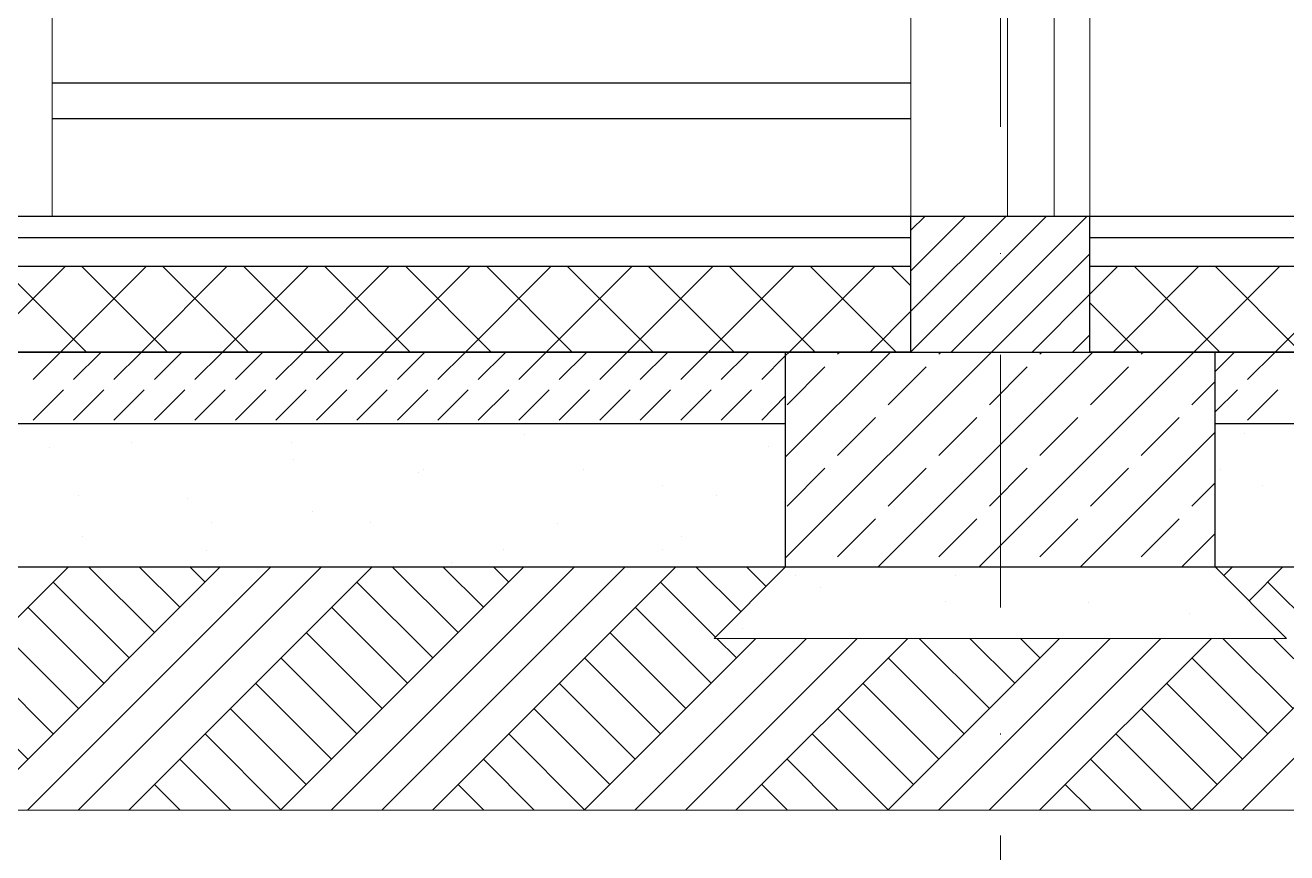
# Model space of a CAD drawing. Header units: millimetres. Extents: x 4647 to 73915, y -13612 to -8141.
# Drawn here: x 22770.4 to 22946.7, y -11422.5 to -11306.9 of the extents above; entities that cross this region are included whole.
import ezdxf
from ezdxf.enums import TextEntityAlignment as Align

# ---------------------------------------------------------------- set-up
doc = ezdxf.new("R2010")
doc.units = ezdxf.units.MM
doc.linetypes.add('Kropki i Kreski', pattern=[67.027776, 35.277777, -17.638888, 0, -14.111111])
doc.layers.add('a_wymiary', color=250, linetype='Continuous', lineweight=9)
doc.layers.add('Konstrukcja - Siatka mod_Nr_Pióra__1', color=7, linetype='Continuous', lineweight=5)
for name, color, linetype in [('Drzwi ArchiCAD', 7, 'Continuous'), ('Konstrukcja - Siatka mod', 7, 'Continuous'), ('Konstrukcja - Ściany zew', 7, 'Continuous'), ('Structural - Combined', 7, 'Continuous'), ('Sytuacja - Teren', 7, 'Continuous'), ('WIDOK', 7, 'Continuous')]:
    doc.layers.add(name, color=color, linetype=linetype)
doc.layers.add('Konstrukcja - Siatka mod_Nr_Pióra__4', color=7, linetype='Continuous', lineweight=5, true_color=0x029e21)
doc.styles.add('GENERATED_STYLE_1', font='arialbd.ttf')

# ---------------------------------------------------------------- blocks, each defined once
blk = doc.blocks.new('Standardowy znacznik siatki_5')
at = {"layer": 'Konstrukcja - Siatka mod_Nr_Pióra__4', "linetype": 'Kropki i Kreski'}
blk.add_line((1, 0), (1660.6, 0), dxfattribs=at)
at = {"layer": 'Konstrukcja - Siatka mod_Nr_Pióra__1', "style": 'GENERATED_STYLE_1'}
blk.add_attdef('AC_MarkerText_1', text='', height=18, rotation=90, dxfattribs=at).set_placement((-6.71, -6.83), align=Align.BOTTOM_LEFT)

msp = doc.modelspace()

# ---------------------------------------------------------------- linework, layer by layer
at = {"layer": 'a_wymiary'}
for p, q in [((22774.14, -11333.57), (22774.14, -11106.57)), ((22894.14, -11128.57), (22894.14, -11333.57)), ((22907.64, -11333.57), (22907.64, -11133.57)), ((22914.14, -11333.57), (22914.14, -11133.57)), ((22907.64, -11233.57), (22907.64, -11333.57)), ((22774.14, -11301.43), (22774.14, -11315)), ((22894.14, -11315), (22894.14, -11301.43)), ((22774.14, -11315), (22894.14, -11315)), ((22894.14, -11315), (22774.14, -11315)), ((22774.14, -11315), (22774.14, -11320)), ((22894.14, -11320), (22894.14, -11315)), ((22894.14, -11320), (22774.14, -11320)), ((22774.14, -11320), (22774.14, -11333.57)), ((22774.14, -11320), (22894.14, -11320)), ((22894.14, -11333.57), (22894.14, -11320)), ((22762.14, -11333.57), (22774.14, -11333.57)), ((22774.14, -11333.57), (22894.14, -11333.57)), ((22894.14, -11333.57), (22907.64, -11333.57)), ((22907.64, -11333.57), (22914.14, -11333.57))]:
    msp.add_line(p, q, dxfattribs=at)
at = {"layer": 'Drzwi ArchiCAD', "color": 30, "lineweight": 20}
for p, q in [((22914.14, -11333.57), (22914.14, -11132.37)), ((22919.14, -11333.57), (22919.14, -11132.37)), ((22914.14, -11333.57), (22919.14, -11333.57))]:
    msp.add_line(p, q, dxfattribs=at)
at = {"layer": 'Drzwi ArchiCAD', "color": 9, "lineweight": 13}
msp.add_line((22907.64, -11333.57), (22907.64, -11133.57), dxfattribs=at)
at = {"layer": 'Konstrukcja - Ściany zew', "color": 251, "lineweight": 15}
for p, q in [((22774.14, -11106.57), (22774.14, -11333.57)), ((22894.14, -11333.57), (22894.14, -11128.57))]:
    msp.add_line(p, q, dxfattribs=at)
at = {"layer": 'Konstrukcja - Ściany zew'}
for p, q in [((22894.14, -11333.57), (22919.14, -11333.57)), ((22894.14, -11352.57), (22894.14, -11333.57)), ((22919.14, -11352.57), (22919.14, -11333.57)), ((22876.64, -11352.57), (22936.64, -11352.57)), ((22876.64, -11382.57), (22876.64, -11352.57)), ((22894.14, -11352.57), (22919.14, -11352.57)), ((22936.64, -11382.57), (22936.64, -11352.57)), ((22876.64, -11382.57), (22936.64, -11382.57))]:
    msp.add_line(p, q, dxfattribs=at)
at = {"layer": 'Konstrukcja - Ściany zew', "color": 251, "linetype": 'Continuous', "lineweight": 15}
for p, q in [((22894.14, -11335.56), (22896.13, -11333.57)), ((22894.14, -11341.21), (22901.79, -11333.57)), ((22894.14, -11346.87), (22907.45, -11333.57)), ((22894.14, -11352.53), (22913.1, -11333.57)), ((22899.76, -11352.57), (22918.76, -11333.57)), ((22905.42, -11352.57), (22919.14, -11338.84)), ((22911.07, -11352.57), (22919.14, -11344.5)), ((22916.73, -11352.57), (22919.14, -11350.16)), ((22876.64, -11353.06), (22877.13, -11352.57)), ((22876.64, -11367.2), (22891.28, -11352.57)), ((22876.64, -11381.34), (22905.42, -11352.57)), ((22883.9, -11352.88), (22884.2, -11352.57)), ((22889.56, -11382.57), (22919.56, -11352.57)), ((22898.04, -11352.88), (22898.35, -11352.57)), ((22903.7, -11382.57), (22933.7, -11352.57)), ((22912.18, -11352.88), (22912.49, -11352.57)), ((22926.32, -11352.88), (22926.63, -11352.57)), ((22876.83, -11359.95), (22882.13, -11354.64)), ((22890.97, -11359.95), (22896.27, -11354.64)), ((22905.11, -11359.95), (22910.41, -11354.64)), ((22919.25, -11359.95), (22924.56, -11354.64)), ((22933.39, -11359.95), (22936.64, -11356.7)), ((22883.9, -11367.02), (22889.2, -11361.71)), ((22898.04, -11367.02), (22903.34, -11361.71)), ((22912.18, -11367.02), (22917.48, -11361.71)), ((22926.32, -11367.02), (22931.63, -11361.71)), ((22917.84, -11382.57), (22936.64, -11363.77)), ((22876.83, -11374.09), (22882.13, -11368.79)), ((22890.97, -11374.09), (22896.27, -11368.79)), ((22905.11, -11374.09), (22910.41, -11368.79)), ((22919.25, -11374.09), (22924.56, -11368.79)), ((22933.39, -11374.09), (22936.64, -11370.84)), ((22883.9, -11381.16), (22889.2, -11375.86)), ((22898.04, -11381.16), (22903.34, -11375.86)), ((22912.18, -11381.16), (22917.48, -11375.86)), ((22926.32, -11381.16), (22931.63, -11375.86)), ((22931.99, -11382.57), (22936.64, -11377.91)), ((22878.06, -11383.81), (22878.06, -11383.81)), ((22900.34, -11383.81), (22900.34, -11383.81)), ((22881.49, -11385.52), (22881.49, -11385.52)), ((22898.92, -11387.37), (22898.92, -11387.37)), ((22918.9, -11387.53), (22918.9, -11387.53)), ((22941.17, -11387.53), (22941.17, -11387.53)), ((22933.07, -11389.1), (22933.07, -11389.1)), ((22870.64, -11391.24), (22870.64, -11391.24))]:
    msp.add_line(p, q, dxfattribs=at)
at = {"layer": 'Konstrukcja - Ściany zew', "color": 8, "lineweight": 13}
for p, q in [((22866.64, -11392.57), (22876.64, -11382.57)), ((22876.64, -11382.57), (22936.64, -11382.57)), ((22946.64, -11392.57), (22936.64, -11382.57)), ((22866.64, -11392.57), (22946.64, -11392.57))]:
    msp.add_line(p, q, dxfattribs=at)
at = {"layer": 'Structural - Combined'}
for p, q in [((22894.14, -11315), (22774.14, -11315)), ((22894.14, -11320), (22774.14, -11320))]:
    msp.add_line(p, q, dxfattribs=at)
at = {"layer": 'Sytuacja - Teren', "color": 53, "lineweight": 13}
for p, q in [((22659.64, -11382.57), (22876.64, -11382.57)), ((22866.64, -11392.57), (22876.64, -11382.57)), ((22936.64, -11382.57), (23364.14, -11382.57)), ((22946.64, -11392.57), (22936.64, -11382.57)), ((22866.64, -11392.57), (22946.64, -11392.57)), ((22113.14, -11416.57), (23423.14, -11416.57))]:
    msp.add_line(p, q, dxfattribs=at)
at = {"layer": 'Sytuacja - Teren', "color": 41, "linetype": 'Continuous', "lineweight": 13}
for p, q in [((22742.42, -11416.57), (22776.42, -11382.57)), ((22763.64, -11416.57), (22797.64, -11382.57)), ((22770.71, -11416.57), (22804.71, -11382.57)), ((22777.78, -11416.57), (22811.78, -11382.57)), ((22788.44, -11391.77), (22779.24, -11382.57)), ((22784.85, -11416.57), (22818.85, -11382.57)), ((22791.97, -11388.23), (22786.31, -11382.57)), ((22795.51, -11384.7), (22793.38, -11382.57)), ((22806.06, -11416.57), (22840.06, -11382.57)), ((22813.13, -11416.57), (22847.13, -11382.57)), ((22820.2, -11416.57), (22854.2, -11382.57)), ((22830.86, -11391.77), (22821.67, -11382.57)), ((22827.28, -11416.57), (22861.28, -11382.57)), ((22834.4, -11388.23), (22828.74, -11382.57)), ((22837.94, -11384.7), (22835.81, -11382.57)), ((22870.37, -11388.84), (22864.09, -11382.57)), ((22873.9, -11385.31), (22871.16, -11382.57)), ((22933.34, -11416.57), (22967.34, -11382.57)), ((22937.85, -11383.77), (22939.06, -11382.57)), ((22940.41, -11416.57), (22974.41, -11382.57)), ((22941.39, -11387.31), (22946.13, -11382.57)), ((22784.9, -11395.3), (22774.3, -11384.7)), ((22827.33, -11395.3), (22816.72, -11384.7)), ((22866.83, -11392.38), (22859.15, -11384.7)), ((22954.61, -11395.3), (22944, -11384.7)), ((22781.37, -11398.84), (22770.76, -11388.23)), ((22823.79, -11398.84), (22813.19, -11388.23)), ((22866.22, -11398.84), (22855.61, -11388.23)), ((22777.83, -11402.37), (22767.22, -11391.77)), ((22820.26, -11402.37), (22809.65, -11391.77)), ((22848.49, -11416.57), (22872.49, -11392.57)), ((22862.68, -11402.37), (22852.08, -11391.77)), ((22855.56, -11416.57), (22879.56, -11392.57)), ((22862.63, -11416.57), (22886.63, -11392.57)), ((22869.75, -11395.3), (22867.02, -11392.57)), ((22869.7, -11416.57), (22893.7, -11392.57)), ((22890.91, -11416.57), (22914.91, -11392.57)), ((22905.11, -11402.37), (22895.31, -11392.57)), ((22897.99, -11416.57), (22921.99, -11392.57)), ((22908.65, -11398.84), (22902.38, -11392.57)), ((22905.06, -11416.57), (22929.06, -11392.57)), ((22912.18, -11395.3), (22909.45, -11392.57)), ((22912.13, -11416.57), (22936.13, -11392.57)), ((22947.54, -11402.37), (22937.73, -11392.57)), ((22951.07, -11398.84), (22944.8, -11392.57)), ((22774.3, -11405.91), (22763.69, -11395.3)), ((22816.72, -11405.91), (22806.12, -11395.3)), ((22859.15, -11405.91), (22848.54, -11395.3)), ((22901.57, -11405.91), (22890.97, -11395.3)), ((22944, -11405.91), (22933.39, -11395.3)), ((22770.76, -11409.44), (22760.15, -11398.84)), ((22813.19, -11409.44), (22802.58, -11398.84)), ((22855.61, -11409.44), (22845.01, -11398.84)), ((22898.04, -11409.44), (22887.43, -11398.84)), ((22940.47, -11409.44), (22929.86, -11398.84)), ((22809.65, -11412.98), (22799.04, -11402.37)), ((22852.08, -11412.98), (22841.47, -11402.37)), ((22894.5, -11412.98), (22883.9, -11402.37)), ((22936.93, -11412.98), (22926.32, -11402.37)), ((22806.12, -11416.52), (22795.51, -11405.91)), ((22848.54, -11416.52), (22837.94, -11405.91)), ((22890.97, -11416.52), (22880.36, -11405.91)), ((22933.39, -11416.52), (22922.79, -11405.91)), ((22799.1, -11416.57), (22791.97, -11409.44)), ((22841.52, -11416.57), (22834.4, -11409.44)), ((22883.95, -11416.57), (22876.83, -11409.44)), ((22926.38, -11416.57), (22919.25, -11409.44)), ((22792.03, -11416.57), (22788.44, -11412.98)), ((22834.45, -11416.57), (22830.86, -11412.98)), ((22876.88, -11416.57), (22873.29, -11412.98)), ((22919.31, -11416.57), (22915.72, -11412.98)), ((22784.96, -11416.57), (22784.9, -11416.52)), ((22827.38, -11416.57), (22827.33, -11416.52)), ((22869.81, -11416.57), (22869.75, -11416.52)), ((22912.23, -11416.57), (22912.18, -11416.52))]:
    msp.add_line(p, q, dxfattribs=at)
at = {"layer": 'WIDOK'}
for p, q in [((22642.14, -11333.57), (22894.14, -11333.57)), ((22894.14, -11336.57), (22894.14, -11333.57)), ((22919.14, -11333.57), (23379.14, -11333.57)), ((22919.14, -11336.57), (22919.14, -11333.57)), ((22642.14, -11336.57), (22894.14, -11336.57)), ((22642.14, -11336.57), (22894.14, -11336.57)), ((22894.14, -11340.57), (22894.14, -11336.57)), ((22919.14, -11340.57), (22919.14, -11336.57)), ((22919.14, -11336.57), (23379.14, -11336.57)), ((22919.14, -11336.57), (23379.14, -11336.57)), ((22642.14, -11340.57), (22894.14, -11340.57)), ((22642.14, -11340.57), (22894.14, -11340.57)), ((22894.14, -11352.57), (22894.14, -11340.57)), ((22919.14, -11340.57), (23379.14, -11340.57)), ((22919.14, -11352.57), (22919.14, -11340.57)), ((22919.14, -11340.57), (23379.14, -11340.57)), ((22659.64, -11352.57), (22876.64, -11352.57)), ((22876.64, -11362.57), (22876.64, -11352.57)), ((22936.64, -11352.57), (23361.64, -11352.57)), ((22936.64, -11362.57), (22936.64, -11352.57)), ((22659.64, -11362.57), (22876.64, -11362.57)), ((22659.64, -11362.57), (22876.64, -11362.57)), ((22876.64, -11382.57), (22876.64, -11362.57)), ((22936.64, -11362.57), (23361.64, -11362.57)), ((22936.64, -11382.57), (22936.64, -11362.57)), ((22936.64, -11362.57), (23361.64, -11362.57)), ((22659.64, -11382.57), (22876.64, -11382.57)), ((22936.64, -11382.57), (23361.64, -11382.57))]:
    msp.add_line(p, q, dxfattribs=at)
at = {"layer": 'WIDOK', "linetype": 'Continuous'}
for p, q in [((22764, -11352.57), (22776, -11340.57)), ((22778.94, -11352.57), (22766.94, -11340.57)), ((22775.31, -11352.57), (22787.31, -11340.57)), ((22790.25, -11352.57), (22778.25, -11340.57)), ((22786.62, -11352.57), (22798.62, -11340.57)), ((22801.57, -11352.57), (22789.57, -11340.57)), ((22797.94, -11352.57), (22809.94, -11340.57)), ((22812.88, -11352.57), (22800.88, -11340.57)), ((22809.25, -11352.57), (22821.25, -11340.57)), ((22824.19, -11352.57), (22812.19, -11340.57)), ((22820.56, -11352.57), (22832.56, -11340.57)), ((22835.51, -11352.57), (22823.51, -11340.57)), ((22831.88, -11352.57), (22843.88, -11340.57)), ((22846.82, -11352.57), (22834.82, -11340.57)), ((22843.19, -11352.57), (22855.19, -11340.57)), ((22858.13, -11352.57), (22846.13, -11340.57)), ((22854.51, -11352.57), (22866.51, -11340.57)), ((22869.45, -11352.57), (22857.45, -11340.57)), ((22865.82, -11352.57), (22877.82, -11340.57)), ((22880.76, -11352.57), (22868.76, -11340.57)), ((22877.13, -11352.57), (22889.13, -11340.57)), ((22892.08, -11352.57), (22880.08, -11340.57)), ((22894.14, -11343.32), (22891.39, -11340.57)), ((22919.14, -11344.5), (22923.07, -11340.57)), ((22922.39, -11352.57), (22934.39, -11340.57)), ((22937.33, -11352.57), (22925.33, -11340.57)), ((22933.7, -11352.57), (22945.7, -11340.57)), ((22948.64, -11352.57), (22936.64, -11340.57)), ((22945.02, -11352.57), (22957.02, -11340.57)), ((22888.45, -11352.57), (22894.14, -11346.87)), ((22926.02, -11352.57), (22919.14, -11345.7)), ((22771.47, -11356.41), (22775.31, -11352.57)), ((22777.12, -11356.41), (22780.97, -11352.57)), ((22782.78, -11356.41), (22786.62, -11352.57)), ((22788.44, -11356.41), (22792.28, -11352.57)), ((22794.09, -11356.41), (22797.94, -11352.57)), ((22799.75, -11356.41), (22803.59, -11352.57)), ((22805.41, -11356.41), (22809.25, -11352.57)), ((22811.07, -11356.41), (22814.91, -11352.57)), ((22816.72, -11356.41), (22820.56, -11352.57)), ((22822.38, -11356.41), (22826.22, -11352.57)), ((22828.04, -11356.41), (22831.88, -11352.57)), ((22833.69, -11356.41), (22837.54, -11352.57)), ((22839.35, -11356.41), (22843.19, -11352.57)), ((22845.01, -11356.41), (22848.85, -11352.57)), ((22850.66, -11356.41), (22854.51, -11352.57)), ((22856.32, -11356.41), (22860.16, -11352.57)), ((22861.98, -11356.41), (22865.82, -11352.57)), ((22867.63, -11356.41), (22871.48, -11352.57)), ((22936.64, -11355.28), (22939.36, -11352.57)), ((22941.17, -11356.41), (22945.02, -11352.57)), ((22873.29, -11356.41), (22876.64, -11353.06)), ((22771.47, -11362.07), (22775.71, -11357.83)), ((22777.12, -11362.07), (22781.37, -11357.83)), ((22782.78, -11362.07), (22787.02, -11357.83)), ((22788.44, -11362.07), (22792.68, -11357.83)), ((22794.09, -11362.07), (22798.34, -11357.83)), ((22799.75, -11362.07), (22803.99, -11357.83)), ((22805.41, -11362.07), (22809.65, -11357.83)), ((22811.07, -11362.07), (22815.31, -11357.83)), ((22816.72, -11362.07), (22820.96, -11357.83)), ((22822.38, -11362.07), (22826.62, -11357.83)), ((22828.04, -11362.07), (22832.28, -11357.83)), ((22833.69, -11362.07), (22837.94, -11357.83)), ((22839.35, -11362.07), (22843.59, -11357.83)), ((22845.01, -11362.07), (22849.25, -11357.83)), ((22850.66, -11362.07), (22854.91, -11357.83)), ((22856.32, -11362.07), (22860.56, -11357.83)), ((22861.98, -11362.07), (22866.22, -11357.83)), ((22867.63, -11362.07), (22871.88, -11357.83)), ((22936.64, -11360.94), (22939.76, -11357.83)), ((22941.17, -11362.07), (22945.42, -11357.83)), ((22873.29, -11362.07), (22876.64, -11358.71)), ((22840.15, -11364.07), (22840.15, -11364.07)), ((22940.69, -11363.98), (22940.69, -11363.98)), ((22773.77, -11365.88), (22773.77, -11365.88)), ((22785.26, -11365.25), (22785.26, -11365.25)), ((22807.53, -11365.25), (22807.53, -11365.25)), ((22874.3, -11365.79), (22874.3, -11365.79)), ((22807.92, -11367.6), (22807.92, -11367.6)), ((22825.35, -11369.45), (22825.35, -11369.45)), ((22826.09, -11368.96), (22826.09, -11368.96)), ((22848.36, -11368.96), (22848.36, -11368.96)), ((22937.46, -11368.96), (22937.46, -11368.96)), ((22859.5, -11371.18), (22859.5, -11371.18)), ((22943.32, -11371.21), (22943.32, -11371.21)), ((22777.83, -11372.68), (22777.83, -11372.68)), ((22793.12, -11372.99), (22793.12, -11372.99)), ((22866.93, -11372.68), (22866.93, -11372.68)), ((22810.55, -11374.84), (22810.55, -11374.84)), ((22796.39, -11376.39), (22796.39, -11376.39)), ((22818.67, -11376.39), (22818.67, -11376.39)), ((22844.7, -11376.56), (22844.7, -11376.56)), ((22778.32, -11378.38), (22778.32, -11378.38)), ((22862.14, -11378.41), (22862.14, -11378.41)), ((22795.75, -11380.23), (22795.75, -11380.23)), ((22837.23, -11380.1), (22837.23, -11380.1)), ((22859.5, -11380.1), (22859.5, -11380.1)), ((22829.9, -11381.95), (22829.9, -11381.95))]:
    msp.add_line(p, q, dxfattribs=at)
at = {"layer": 'WIDOK', "color": 251, "lineweight": 35}
for p, q in [((22642.14, -11352.57), (22894.14, -11352.57)), ((22919.14, -11352.57), (23379.14, -11352.57))]:
    msp.add_line(p, q, dxfattribs=at)

# ---------------------------------------------------------------- block references
at = {"layer": 'Konstrukcja - Siatka mod', "linetype": 'Continuous', "rotation": 270}
msp.add_blockref('Standardowy znacznik siatki_5', (22906.64, -10009.41), dxfattribs=at)

doc.saveas('drawing.dxf')
